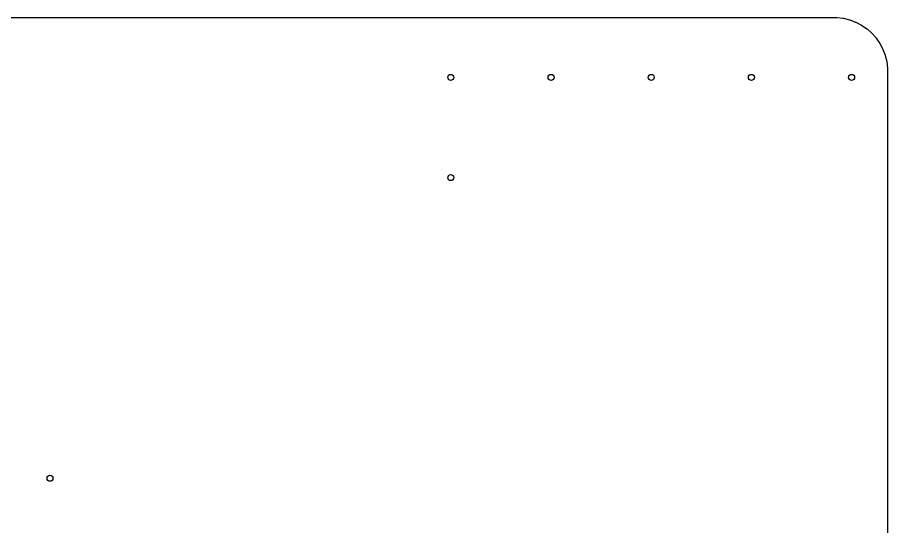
# Model space of a CAD drawing. Header units: inches. Extents: x 5.8 to 18, y -6.4 to -1.3.
# Drawn here: x 16.271 to 18.007, y -5.035 to -4.018 of the extents above; entities that cross this region are included whole.
import ezdxf

# ---------------------------------------------------------------- set-up
doc = ezdxf.new("R2010")
doc.units = ezdxf.units.IN
doc.header["$MEASUREMENT"] = 0
doc.layers.add('F.Cu', color=13, linetype='CONTINUOUS', true_color=0xc83434)

msp = doc.modelspace()

# ---------------------------------------------------------------- linework, layer by layer
at = {"layer": 'F.Cu', "linetype": 'CONTINUOUS'}
for p, q in [((14.1987, -4.0184), (17.8994, -4.0184)), ((17.8994, -4.0184), (17.8995, -4.0184)), ((17.8995, -4.0184), (17.9058, -4.0185)), ((17.9058, -4.0185), (17.9062, -4.0185)), ((17.9062, -4.0185), (17.9187, -4.0201)), ((17.9187, -4.0201), (17.9192, -4.0201)), ((17.9192, -4.0201), (17.9314, -4.0232)), ((17.9314, -4.0232), (17.9318, -4.0233)), ((17.9318, -4.0233), (17.9436, -4.0278)), ((17.9436, -4.0278), (17.944, -4.0279)), ((17.944, -4.0279), (17.9551, -4.0338)), ((17.9551, -4.0338), (17.9555, -4.034)), ((17.9555, -4.034), (17.9659, -4.0412)), ((17.9659, -4.0412), (17.9663, -4.0415)), ((17.9663, -4.0415), (17.9757, -4.0498)), ((17.9757, -4.0498), (17.976, -4.0501)), ((17.976, -4.0501), (17.9843, -4.0595)), ((17.9843, -4.0595), (17.9846, -4.0599)), ((17.9846, -4.0599), (17.9918, -4.0703)), ((17.9918, -4.0703), (17.992, -4.0707)), ((17.992, -4.0707), (17.9979, -4.0818)), ((17.9979, -4.0818), (17.9981, -4.0822)), ((17.9981, -4.0822), (18.0025, -4.094)), ((18.0025, -4.094), (18.0027, -4.0945)), ((18.0027, -4.0945), (18.0057, -4.1066)), ((18.0057, -4.1066), (18.0057, -4.1071)), ((18.0057, -4.1071), (18.0073, -4.1196)), ((18.0073, -4.1196), (18.0073, -4.12)), ((18.0073, -4.12), (18.0074, -4.1263)), ((18.0074, -4.1263), (18.0074, -4.1264)), ((18.0074, -4.1264), (18.0074, -6.2523))]:
    msp.add_line(p, q, dxfattribs=at)
at = {"layer": 'F.Cu'}
for centre in [(17.1356, -4.1382), (17.3356, -4.1382), (17.5356, -4.1382), (17.7356, -4.1382), (17.9356, -4.1382), (17.1356, -4.3382), (16.3356, -4.9382)]:
    msp.add_circle(centre, 0.00598, dxfattribs=at)

doc.saveas('drawing.dxf')
